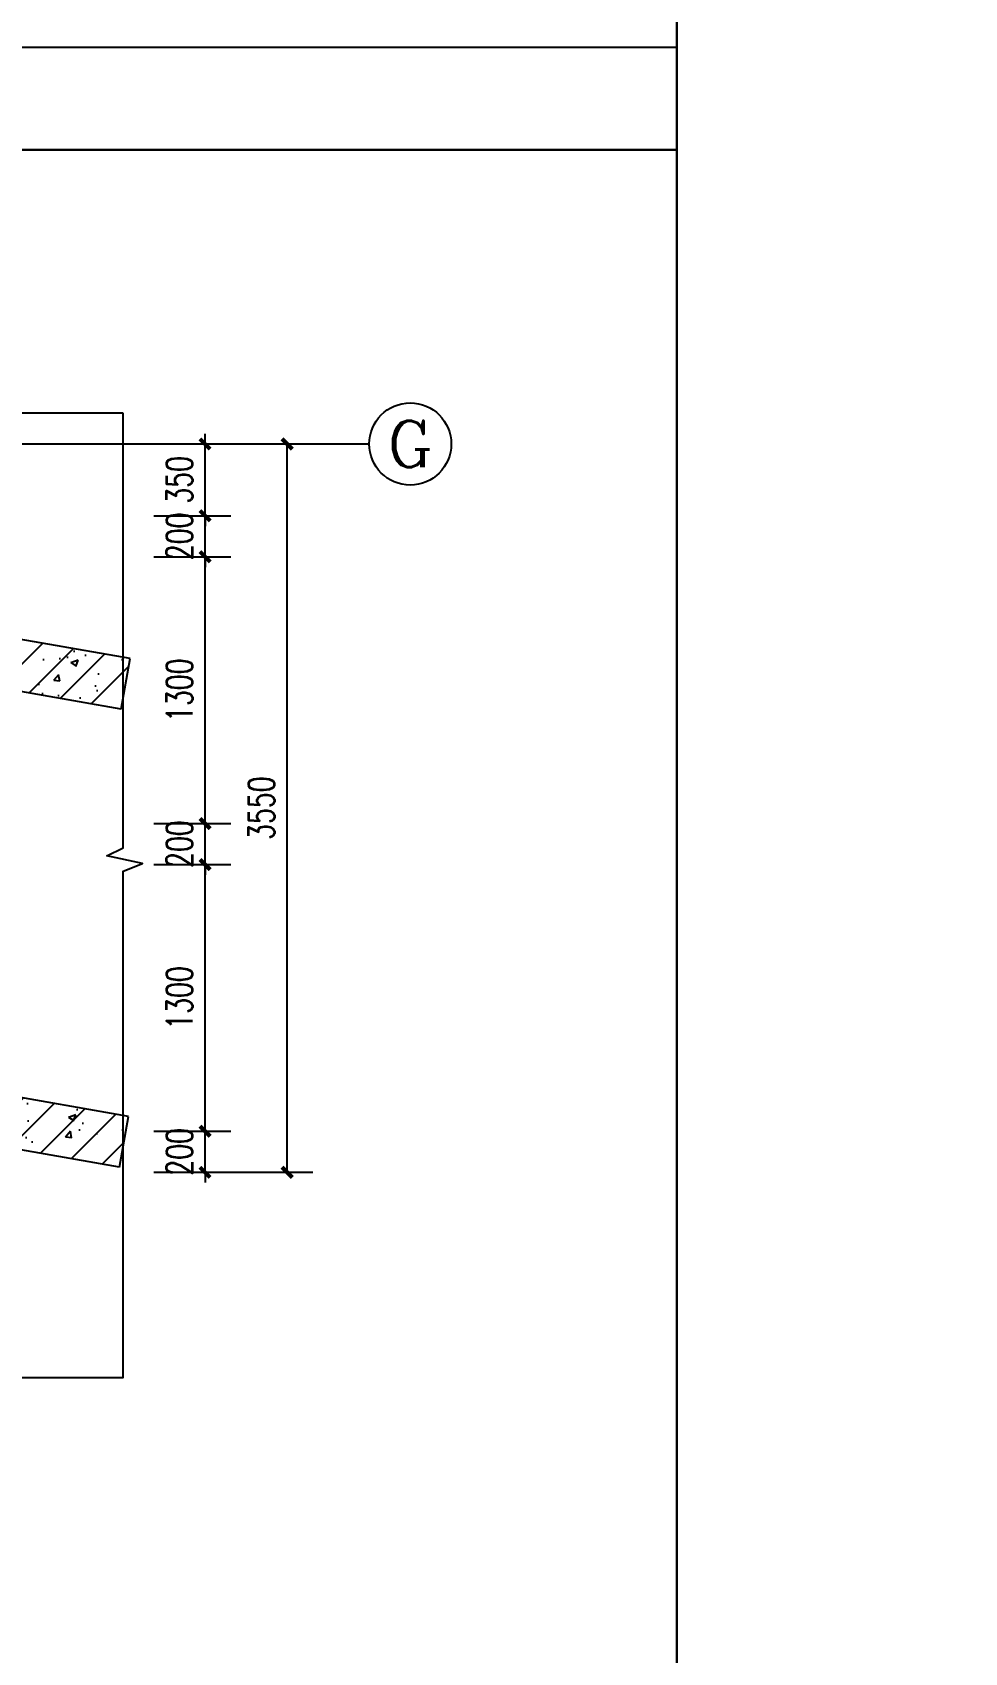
# Model space of a CAD drawing. Header units: millimetres. Extents: x 434053 to 1059003, y -2417481 to 936527.
# Drawn here: x 540484 to 545028, y -1802976 to -1795079 of the extents above; entities that cross this region are included whole.
import ezdxf
from ezdxf.enums import TextEntityAlignment as Align

# ---------------------------------------------------------------- set-up
doc = ezdxf.new("R2010")
doc.units = ezdxf.units.MM
doc.header["$LTSCALE"] = 1000
doc.header["$MEASUREMENT"] = 0
doc.linetypes.add('DOTE', pattern=[2.42, 2, -0.2, 0.02, -0.2])
doc.layers.get('Defpoints').update_dxf_attribs({"color": 6})
for name, color, linetype in [('A-AXIS', 16, 'DOTE'), ('AXIS', 3, 'Continuous'), ('AXIS_TEXT', 7, 'Continuous'), ('DIM_SYMB', 3, 'Continuous'), ('PUB_DIM', 83, 'Continuous'), ('PUB_HATCH', 8, 'Continuous'), ('人防墙', 6, 'Continuous')]:
    doc.layers.add(name, color=color, linetype=linetype)
doc.styles.add('_TCH_AXIS', font='COMPLEX', dxfattribs={"bigfont": 'GBCBIG'})
doc.styles.add('_TCH_DIM_T3', font='SIMPLEX', dxfattribs={"width": 0.705882, "bigfont": 'GBCBIG'})
doc.styles.add('COMPLEX', font='COMPLEX')
doc.dimstyles.new('_TCH_ARCH&&50', dxfattribs={"dimtxt": 127.5, "dimasz": 50, "dimexe": 125, "dimexo": 150, "dimgap": 61.25, "dimtad": 1, "dimdec": 0, "dimzin": 0, "dimdsep": 46, "dimtxsty": '_TCH_DIM_T3', "dimblk": 'ARCHTICK', "dimcen": 0.09, "dimclrt": 7, "dimazin": 2, "dimtfac": 1, "dimtdec": 0, "dimtix": 1, "dimtmove": 2, "dimatfit": 3, "dimfxl": 1, "dimtolj": 1, "dimtzin": 0, "dimarcsym": 0})
pattern_1 = [(45, (-1713816.56, -1462982.77), (-88.3883476, 88.3883476), []), (50, (-1713816.56, -1462982.77), (358.63009, -31.376067), [37.5, -412.5]), (355, (-1713816.56, -1462982.77), (-69.375667, 376.096067), [30, -330]), (100.4514, (-1713786.68, -1462985.4), (289.25469, 344.71977), [31.870095, -350.571056]), (46.1842, (-1713816.56, -1462882.77), (533.620524, -82.75951), [56.25, -618.75]), (96.6356, (-1713772.1, -1462889.67), (467.33135, 487.05894), [47.80514, -525.8565]), (351.1842, (-1713816.56, -1462882.77), (467.33097, 487.0593), [45, -495]), (21, (-1713766.56, -1462907.77), (298.453526, -201.309445), [37.5, -412.5]), (326, (-1713766.56, -1462907.77), (121.657666, 362.57502), [30, -330]), (71.4514, (-1713741.7, -1462924.55), (420.111314, 161.26525), [31.870095, -350.571056]), (37.5, (-1713816.56, -1462982.77), (6.079928, 166.446927), [0, -326, 0, -335, 0, -331.25]), (7.5, (-1713816.56, -1462982.77), (131.534769, 197.205856), [0, -191, 0, -318.5, 0, -126.25]), (327.5, (-1713928.06, -1462982.77), (266.911218, -11.277436), [0, -125, 0, -390, 0, -517.5]), (317.5, (-1713978.06, -1462982.77), (291.593085, 50.05249), [0, -162.5, 0, -259, 0, -367.5])]

# ---------------------------------------------------------------- blocks, each defined once
blk = doc.blocks.new('_AXISO')
blk.add_circle((0, 0), 0.5)
at = {"layer": 'AXIS_TEXT', "style": 'COMPLEX', "width": 1.041667}
blk.add_attdef('A', text='', height=0.56, dxfattribs=at).set_placement((-0.25, -0.28), (0.25, -0.28), align=Align.FIT)
blk = doc.blocks.new('_ArchTick')
at = {"color": 0, "linetype": 'ByBlock', "const_width": 0.4}
blk.add_lwpolyline([(-0.5, -0.5), (0.5, 0.5)], dxfattribs=at)
blk = doc.blocks.new('*D2461')
at = {"layer": 'Defpoints', "color": 0, "transparency": 16777216}
for p in [(10800, 7350), (11600, 7350), (10800, 3800)]:
    blk.add_point(p, dxfattribs=at)
at = {"layer": 'PUB_DIM', "color": 0, "lineweight": -2, "transparency": 16777216}
for p, q in [((10950, 7350), (11725, 7350)), ((11600, 3800), (11600, 7350)), ((10950, 3800), (11725, 3800))]:
    blk.add_line(p, q, dxfattribs=at)
at = {"layer": 'PUB_DIM', "color": 0, "lineweight": -2, "transparency": 16777216, "xscale": 50, "yscale": 50, "zscale": 50}
for p, rotation in [((11600, 7350), 90), ((11600, 3800), 270)]:
    blk.add_blockref('_ArchTick', p, dxfattribs=dict(at, rotation=rotation))
at = {"layer": 'PUB_DIM', "color": 7, "transparency": 16777216, "insert": (11475, 5575), "char_height": 127.5, "attachment_point": 5, "rotation": 90, "style": '_TCH_DIM_T3'}
blk.add_mtext('\\A1;3550', dxfattribs=at)
blk = doc.blocks.new('*D2467')
at = {"layer": 'Defpoints', "color": 0, "transparency": 16777216}
for p in [(10800, 7350), (11200, 7350), (10800, 7000)]:
    blk.add_point(p, dxfattribs=at)
at = {"layer": 'PUB_DIM', "color": 0, "lineweight": -2, "transparency": 16777216}
for p, q in [((10950, 7350), (11325, 7350)), ((11200, 7350), (11200, 7400)), ((11200, 7000), (11200, 7350)), ((10950, 7000), (11325, 7000)), ((11200, 7000), (11200, 6950))]:
    blk.add_line(p, q, dxfattribs=at)
at = {"layer": 'PUB_DIM', "color": 0, "lineweight": -2, "transparency": 16777216, "xscale": 50, "yscale": 50, "zscale": 50}
for p, rotation in [((11200, 7350), 270), ((11200, 7000), 90)]:
    blk.add_blockref('_ArchTick', p, dxfattribs=dict(at, rotation=rotation))
at = {"layer": 'PUB_DIM', "color": 7, "transparency": 16777216, "insert": (11075, 7175), "char_height": 127.5, "attachment_point": 5, "rotation": 90, "style": '_TCH_DIM_T3'}
blk.add_mtext('\\A1;350', dxfattribs=at)
blk = doc.blocks.new('*D2468')
at = {"layer": 'Defpoints', "color": 0, "transparency": 16777216}
for p in [(10800, 7000), (11200, 7000), (10800, 6800)]:
    blk.add_point(p, dxfattribs=at)
at = {"layer": 'PUB_DIM', "color": 0, "lineweight": -2, "transparency": 16777216}
for p, q in [((11200, 7000), (11200, 7050)), ((10950, 7000), (11325, 7000)), ((11200, 6800), (11200, 7000)), ((10950, 6800), (11325, 6800)), ((11200, 6800), (11200, 6750))]:
    blk.add_line(p, q, dxfattribs=at)
at = {"layer": 'PUB_DIM', "color": 0, "lineweight": -2, "transparency": 16777216, "xscale": 50, "yscale": 50, "zscale": 50}
for p, rotation in [((11200, 7000), 270), ((11200, 6800), 90)]:
    blk.add_blockref('_ArchTick', p, dxfattribs=dict(at, rotation=rotation))
at = {"layer": 'PUB_DIM', "color": 7, "transparency": 16777216, "insert": (11075, 6900), "char_height": 127.5, "attachment_point": 5, "rotation": 90, "style": '_TCH_DIM_T3'}
blk.add_mtext('\\A1;200', dxfattribs=at)
blk = doc.blocks.new('*D2469')
at = {"layer": 'Defpoints', "color": 0, "transparency": 16777216}
for p in [(10800, 6800), (11200, 6800), (10800, 5500)]:
    blk.add_point(p, dxfattribs=at)
at = {"layer": 'PUB_DIM', "color": 0, "lineweight": -2, "transparency": 16777216}
for p, q in [((10950, 6800), (11325, 6800)), ((11200, 5500), (11200, 6800)), ((10950, 5500), (11325, 5500))]:
    blk.add_line(p, q, dxfattribs=at)
at = {"layer": 'PUB_DIM', "color": 0, "lineweight": -2, "transparency": 16777216, "xscale": 50, "yscale": 50, "zscale": 50}
for p, rotation in [((11200, 6800), 90), ((11200, 5500), 270)]:
    blk.add_blockref('_ArchTick', p, dxfattribs=dict(at, rotation=rotation))
at = {"layer": 'PUB_DIM', "color": 7, "transparency": 16777216, "insert": (11075, 6150), "char_height": 127.5, "attachment_point": 5, "rotation": 90, "style": '_TCH_DIM_T3'}
blk.add_mtext('\\A1;1300', dxfattribs=at)
blk = doc.blocks.new('*D2470')
at = {"layer": 'Defpoints', "color": 0, "transparency": 16777216}
for p in [(10800, 5500), (11200, 5500), (10800, 5300)]:
    blk.add_point(p, dxfattribs=at)
at = {"layer": 'PUB_DIM', "color": 0, "lineweight": -2, "transparency": 16777216}
for p, q in [((11200, 5500), (11200, 5550)), ((10950, 5500), (11325, 5500)), ((11200, 5300), (11200, 5500)), ((10950, 5300), (11325, 5300)), ((11200, 5300), (11200, 5250))]:
    blk.add_line(p, q, dxfattribs=at)
at = {"layer": 'PUB_DIM', "color": 0, "lineweight": -2, "transparency": 16777216, "xscale": 50, "yscale": 50, "zscale": 50}
for p, rotation in [((11200, 5500), 270), ((11200, 5300), 90)]:
    blk.add_blockref('_ArchTick', p, dxfattribs=dict(at, rotation=rotation))
at = {"layer": 'PUB_DIM', "color": 7, "transparency": 16777216, "insert": (11075, 5400), "char_height": 127.5, "attachment_point": 5, "rotation": 90, "style": '_TCH_DIM_T3'}
blk.add_mtext('\\A1;200', dxfattribs=at)
blk = doc.blocks.new('*D2471')
at = {"layer": 'Defpoints', "color": 0, "transparency": 16777216}
for p in [(10800, 5300), (11200, 5300), (10800, 4000)]:
    blk.add_point(p, dxfattribs=at)
at = {"layer": 'PUB_DIM', "color": 0, "lineweight": -2, "transparency": 16777216}
for p, q in [((10950, 5300), (11325, 5300)), ((11200, 4000), (11200, 5300)), ((10950, 4000), (11325, 4000))]:
    blk.add_line(p, q, dxfattribs=at)
at = {"layer": 'PUB_DIM', "color": 0, "lineweight": -2, "transparency": 16777216, "xscale": 50, "yscale": 50, "zscale": 50}
for p, rotation in [((11200, 5300), 90), ((11200, 4000), 270)]:
    blk.add_blockref('_ArchTick', p, dxfattribs=dict(at, rotation=rotation))
at = {"layer": 'PUB_DIM', "color": 7, "transparency": 16777216, "insert": (11075, 4650), "char_height": 127.5, "attachment_point": 5, "rotation": 90, "style": '_TCH_DIM_T3'}
blk.add_mtext('\\A1;1300', dxfattribs=at)
blk = doc.blocks.new('*D2472')
at = {"layer": 'Defpoints', "color": 0, "transparency": 16777216}
for p in [(10800, 4000), (11200, 4000), (10800, 3800)]:
    blk.add_point(p, dxfattribs=at)
at = {"layer": 'PUB_DIM', "color": 0, "lineweight": -2, "transparency": 16777216}
for p, q in [((11200, 4000), (11200, 4050)), ((10950, 4000), (11325, 4000)), ((11200, 3800), (11200, 4000)), ((10950, 3800), (11325, 3800)), ((11200, 3800), (11200, 3750))]:
    blk.add_line(p, q, dxfattribs=at)
at = {"layer": 'PUB_DIM', "color": 0, "lineweight": -2, "transparency": 16777216, "xscale": 50, "yscale": 50, "zscale": 50}
for p, rotation in [((11200, 4000), 270), ((11200, 3800), 90)]:
    blk.add_blockref('_ArchTick', p, dxfattribs=dict(at, rotation=rotation))
at = {"layer": 'PUB_DIM', "color": 7, "transparency": 16777216, "insert": (11075, 3900), "char_height": 127.5, "attachment_point": 5, "rotation": 90, "style": '_TCH_DIM_T3'}
blk.add_mtext('\\A1;200', dxfattribs=at)
blk = doc.blocks.new('ASDGFSDFG')
blk.add_line((0, 500), (14325, 500))
blk.add_lwpolyline([(0, 7925), (14325, 7925), (14325, 0), (0, 0)], close=True)
blk = doc.blocks.new('asdfadgdsh')
blk.add_lwpolyline([(0, 47550), (14325, 47550), (14325, 0), (0, 0)], close=True)
blk = doc.blocks.new('adfasgsfh435')
at = {"layer": 'A-AXIS'}
blk.add_line((1600, 7350), (10800, 7350), dxfattribs=at)
at = {"layer": 'AXIS'}
blk.add_line((10800, 7350), (12000, 7350), dxfattribs=at)
at = {"layer": 'DIM_SYMB'}
blk.add_lwpolyline([(10800, 7500), (9113.4, 7500), (9075.2, 7395), (9038.2, 7605), (9000.9, 7500), (1600, 7500), (1600, 5380.9), (1530.8, 5342.7), (1650.7, 5305.7), (1600, 5268.4), (1600, 2800), (9000.9, 2800), (9038.2, 2893.7), (9070.8, 2719), (9113.4, 2800), (10800, 2800), (10800, 5268.4), (10895, 5305.7), (10721.8, 5342.7), (10800, 5380.9), (10800, 7500)], dxfattribs=at)
at = {"layer": 'AXIS'}
ref = blk.add_blockref('_AXISO', (12200, 7350), dxfattribs=dict(at, xscale=400, yscale=400, zscale=400))
ref.add_attrib('A', 'G', dxfattribs={"layer": 'AXIS_TEXT', "height": 226.3, "style": '_TCH_AXIS', "width": 1.166667}).set_placement((12086.9, 7236.9), (12313.1, 7236.9), align=Align.FIT)
at = {"layer": 'PUB_DIM'}
for p1, p2, distance, picture, middle in [((10800, 7000), (10800, 7350), -400, '*D2467', (11075, 7175)), ((10800, 3800), (10800, 7350), -800, '*D2461', (11475, 5575)), ((10800, 6800), (10800, 7000), -400, '*D2468', (11075, 6900)), ((10800, 5500), (10800, 6800), -400, '*D2469', (11075, 6150)), ((10800, 5300), (10800, 5500), -400, '*D2470', (11075, 5400)), ((10800, 4000), (10800, 5300), -400, '*D2471', (11075, 4650)), ((10800, 3800), (10800, 4000), -400, '*D2472', (11075, 3900))]:
    dim = blk.add_aligned_dim(p1=p1, p2=p2, distance=distance, dimstyle='_TCH_ARCH&&50', dxfattribs=at)
    dim.commit()
    dim.dimension.update_dxf_attribs({"geometry": picture, "text_midpoint": middle})

msp = doc.modelspace()

# ---------------------------------------------------------------- hatches: boundary and pattern name
at = {"layer": 'PUB_HATCH'}
h = msp.add_hatch(dxfattribs=at)
h.set_pattern_fill('钢筋混凝土', color=256, scale=50, style=0)
h.set_pattern_definition(pattern_1)
h.paths.add_polyline_path([(540960.5, -1798131.2), (540180.4, -1797994.3), (539891, -1798197.2), (540917.3, -1798377.5)])
h = msp.add_hatch(dxfattribs=at)
h.set_pattern_fill('钢筋混凝土', color=256, scale=50, style=0)
h.set_pattern_definition(pattern_1)
h.paths.add_polyline_path([(540951.9, -1800363.4), (539553.7, -1800117.9), (539756.7, -1800407.3), (540908.6, -1800609.6)])

# ---------------------------------------------------------------- linework, layer by layer
at = {"layer": '人防墙'}
for p, q in [((540960.5, -1798131.2), (540180.4, -1797994.3)), ((540917.3, -1798377.5), (540960.5, -1798131.2)), ((540917.3, -1798377.5), (539891, -1798197.2)), ((540951.9, -1800363.4), (539553.7, -1800117.9)), ((540908.6, -1800609.6), (540951.9, -1800363.4)), ((540908.6, -1800609.6), (539756.7, -1800407.3))]:
    msp.add_line(p, q, dxfattribs=at)

# ---------------------------------------------------------------- block references
for name, p in [('asdfadgdsh', (543625.9, -1803576.3)), ('ASDGFSDFG', (529300.9, -1795651.3)), ('ASDGFSDFG', (529300.9, -1803576.3)), ('adfasgsfh435', (530125.9, -1804435.3))]:
    msp.add_blockref(name, p)

doc.saveas('drawing.dxf')
